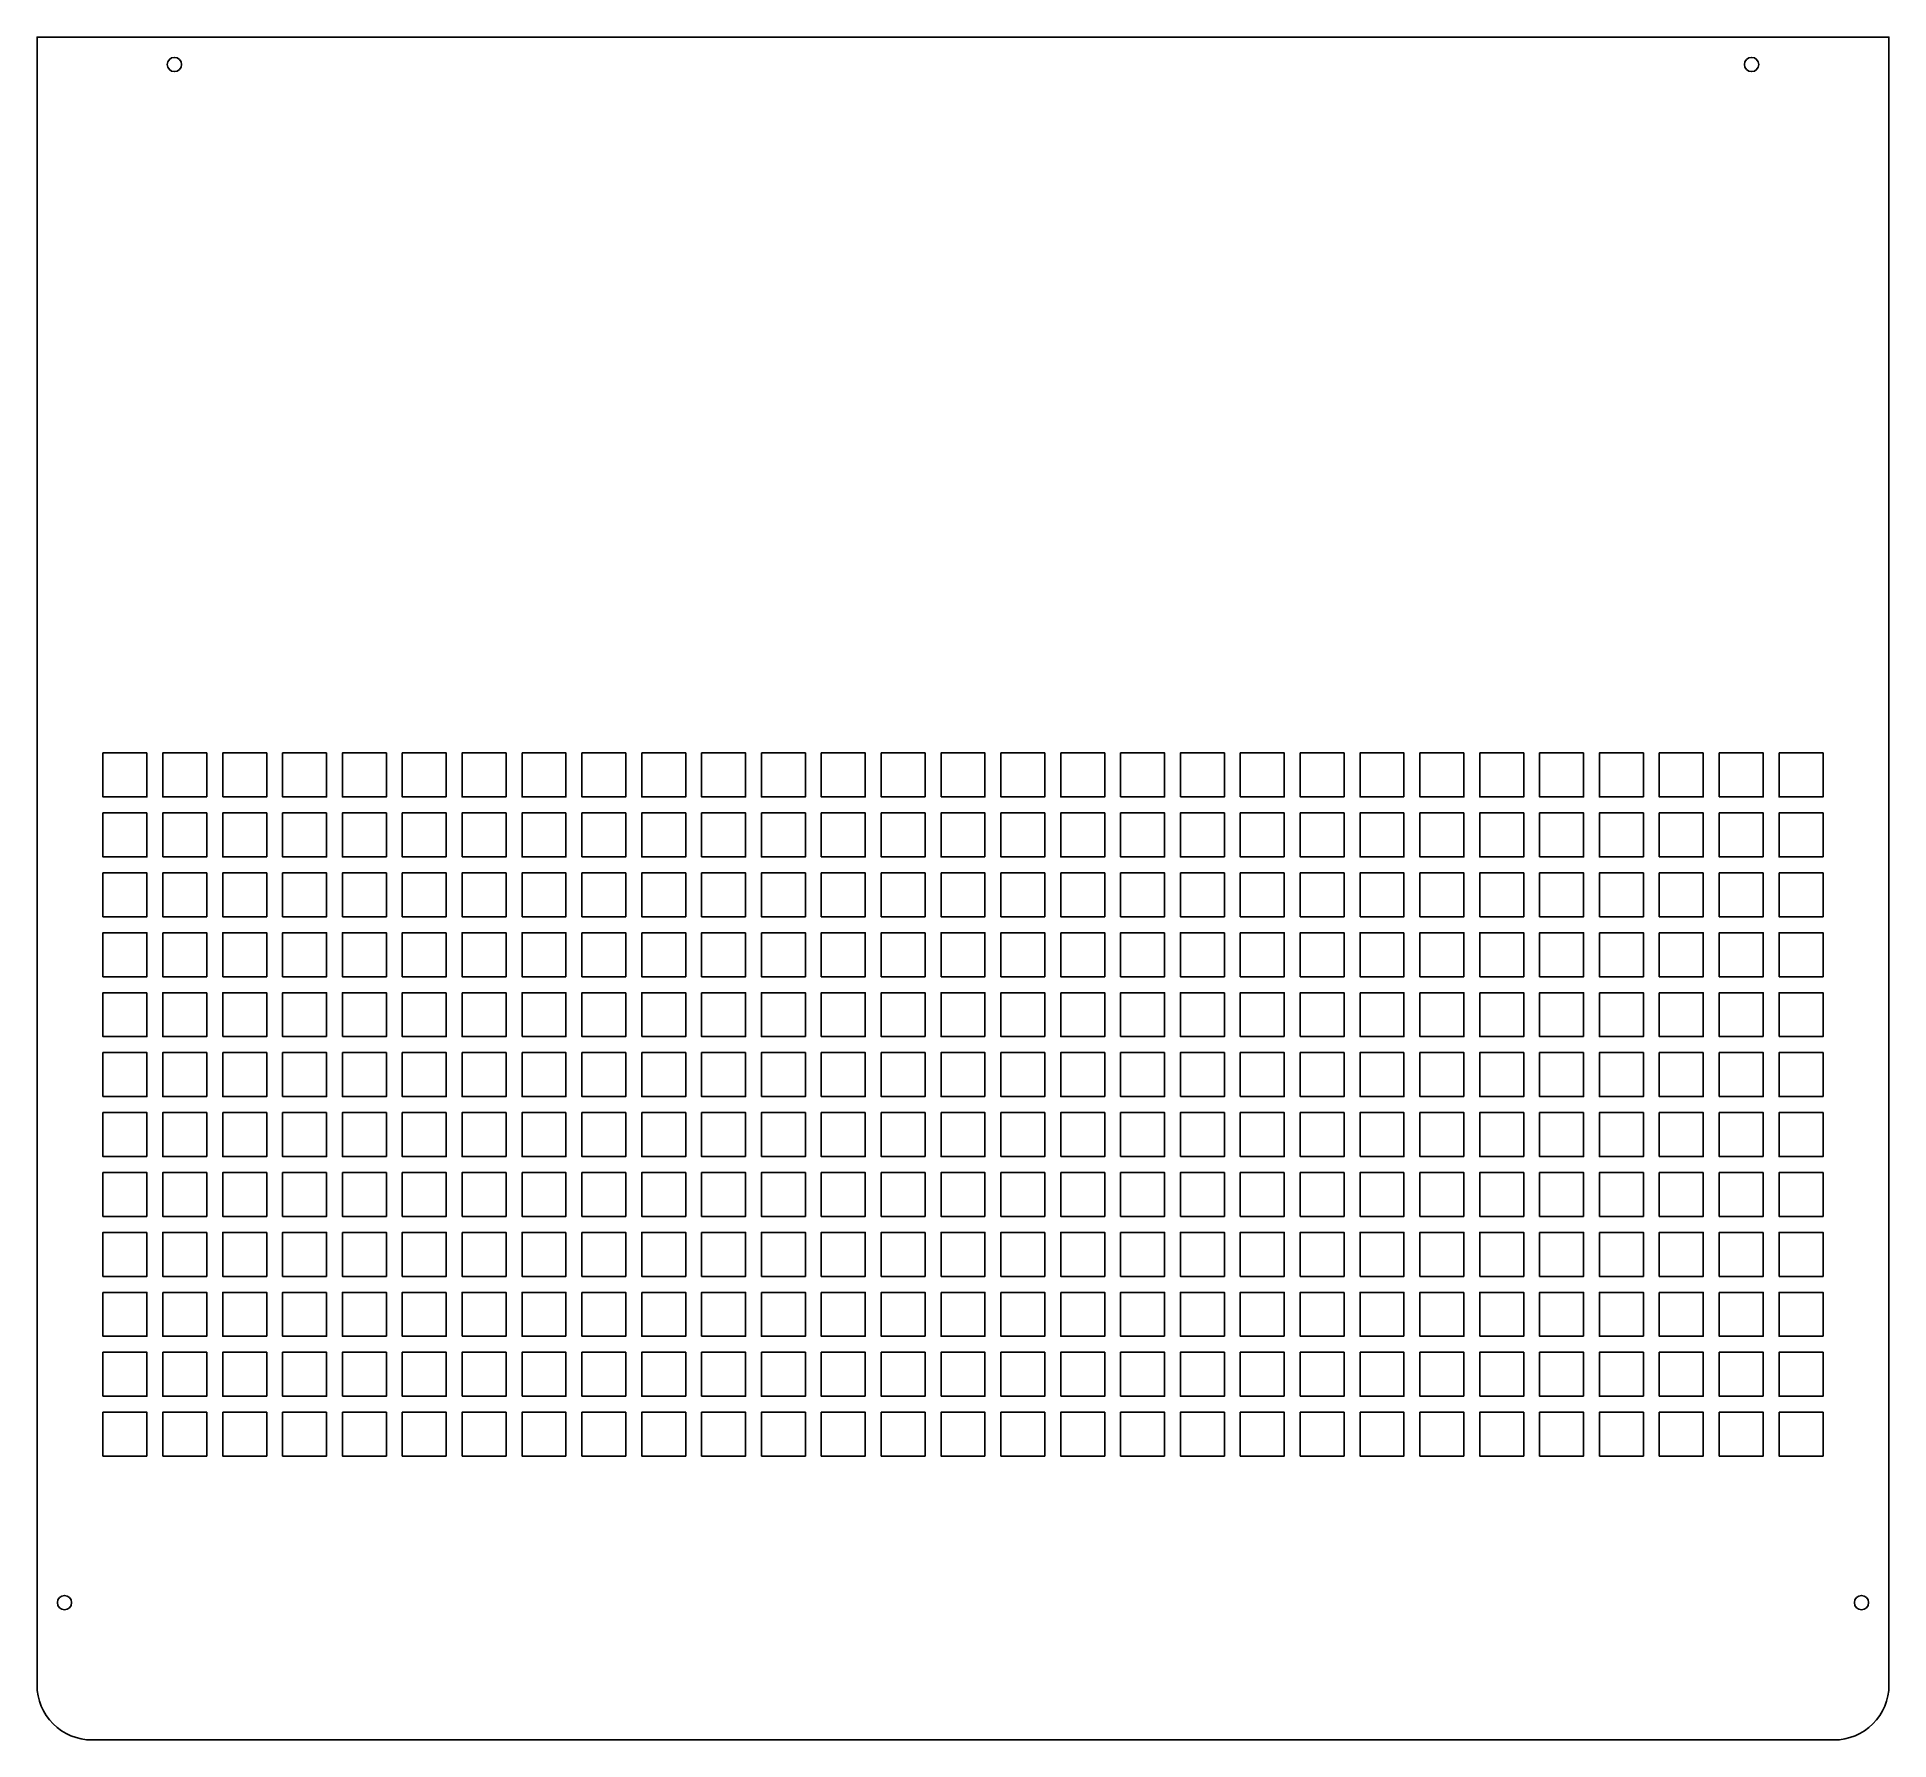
# Model space of a CAD drawing. Header units: inches. Extents: x 40 to 73.7, y -31 to 0.
import ezdxf

# ---------------------------------------------------------------- set-up
doc = ezdxf.new("R2010")
doc.units = ezdxf.units.IN
doc.layers.get('0').update_dxf_attribs({"linetype": 'CONTINUOUS'})

msp = doc.modelspace()

# ---------------------------------------------------------------- linework, layer by layer
for p, q in [((41.5, 0), (41.1, 0)), ((52, 0), (51, 0)), ((40, -1), (40, -25.9))]:
    msp.add_line(p, q)
msp.add_lwpolyline([(40, -30), (40, 0), (73.7, 0), (73.7, -30, -0.414214), (72.7, -31), (41, -31, -0.414214)], format="xyb", close=True)
for points in [[(42, -13.033), (42, -13.833), (41.2, -13.833), (41.2, -13.033)], [(43.089, -13.833), (42.289, -13.833), (42.289, -13.033), (43.089, -13.033)], [(43.379, -13.833), (43.379, -13.033), (44.179, -13.033), (44.179, -13.833)], [(45.268, -13.033), (45.268, -13.833), (44.468, -13.833), (44.468, -13.033)], [(46.357, -13.033), (46.357, -13.833), (45.557, -13.833), (45.557, -13.033)], [(47.446, -13.833), (46.646, -13.833), (46.646, -13.033), (47.446, -13.033)], [(48.536, -13.833), (47.736, -13.833), (47.736, -13.033), (48.536, -13.033)], [(48.825, -13.033), (49.625, -13.033), (49.625, -13.833), (48.825, -13.833)], [(50.714, -13.033), (50.714, -13.833), (49.914, -13.833), (49.914, -13.033)], [(51.004, -13.033), (51.804, -13.033), (51.804, -13.833), (51.004, -13.833)], [(52.093, -13.033), (52.893, -13.033), (52.893, -13.833), (52.093, -13.833)], [(53.182, -13.033), (53.982, -13.033), (53.982, -13.833), (53.182, -13.833)], [(54.271, -13.033), (55.071, -13.033), (55.071, -13.833), (54.271, -13.833)], [(56.161, -13.833), (55.361, -13.833), (55.361, -13.033), (56.161, -13.033)], [(56.45, -13.833), (56.45, -13.033), (57.25, -13.033), (57.25, -13.833)], [(58.339, -13.033), (58.339, -13.833), (57.539, -13.833), (57.539, -13.033)], [(58.629, -13.033), (59.429, -13.033), (59.429, -13.833), (58.629, -13.833)], [(59.718, -13.833), (59.718, -13.033), (60.518, -13.033), (60.518, -13.833)], [(60.807, -13.833), (60.807, -13.033), (61.607, -13.033), (61.607, -13.833)], [(61.896, -13.833), (61.896, -13.033), (62.696, -13.033), (62.696, -13.833)], [(63.786, -13.833), (62.986, -13.833), (62.986, -13.033), (63.786, -13.033)], [(64.875, -13.833), (64.075, -13.833), (64.075, -13.033), (64.875, -13.033)], [(65.964, -13.033), (65.964, -13.833), (65.164, -13.833), (65.164, -13.033)], [(66.254, -13.033), (67.054, -13.033), (67.054, -13.833), (66.254, -13.833)], [(68.143, -13.033), (68.143, -13.833), (67.343, -13.833), (67.343, -13.033)], [(69.232, -13.833), (68.432, -13.833), (68.432, -13.033), (69.232, -13.033)], [(70.321, -13.033), (70.321, -13.833), (69.521, -13.833), (69.521, -13.033)], [(70.611, -13.833), (70.611, -13.033), (71.411, -13.033), (71.411, -13.833)], [(71.7, -13.033), (72.5, -13.033), (72.5, -13.833), (71.7, -13.833)], [(42, -14.124), (42, -14.924), (41.2, -14.924), (41.2, -14.124)], [(42.289, -14.924), (42.289, -14.124), (43.089, -14.124), (43.089, -14.924)], [(44.179, -14.924), (43.379, -14.924), (43.379, -14.124), (44.179, -14.124)], [(45.268, -14.124), (45.268, -14.924), (44.468, -14.924), (44.468, -14.124)], [(46.357, -14.924), (45.557, -14.924), (45.557, -14.124), (46.357, -14.124)], [(47.446, -14.924), (46.646, -14.924), (46.646, -14.124), (47.446, -14.124)], [(47.736, -14.924), (47.736, -14.124), (48.536, -14.124), (48.536, -14.924)], [(49.625, -14.124), (49.625, -14.924), (48.825, -14.924), (48.825, -14.124)], [(49.914, -14.924), (49.914, -14.124), (50.714, -14.124), (50.714, -14.924)], [(51.804, -14.124), (51.804, -14.924), (51.004, -14.924), (51.004, -14.124)], [(52.093, -14.924), (52.093, -14.124), (52.893, -14.124), (52.893, -14.924)], [(53.182, -14.124), (53.982, -14.124), (53.982, -14.924), (53.182, -14.924)], [(54.271, -14.924), (54.271, -14.124), (55.071, -14.124), (55.071, -14.924)], [(56.161, -14.124), (56.161, -14.924), (55.361, -14.924), (55.361, -14.124)], [(57.25, -14.924), (56.45, -14.924), (56.45, -14.124), (57.25, -14.124)], [(57.539, -14.124), (58.339, -14.124), (58.339, -14.924), (57.539, -14.924)], [(59.429, -14.124), (59.429, -14.924), (58.629, -14.924), (58.629, -14.124)], [(59.718, -14.124), (60.518, -14.124), (60.518, -14.924), (59.718, -14.924)], [(61.607, -14.924), (60.807, -14.924), (60.807, -14.124), (61.607, -14.124)], [(62.696, -14.924), (61.896, -14.924), (61.896, -14.124), (62.696, -14.124)], [(63.786, -14.124), (63.786, -14.924), (62.986, -14.924), (62.986, -14.124)], [(64.875, -14.124), (64.875, -14.924), (64.075, -14.924), (64.075, -14.124)], [(65.964, -14.124), (65.964, -14.924), (65.164, -14.924), (65.164, -14.124)], [(67.054, -14.124), (67.054, -14.924), (66.254, -14.924), (66.254, -14.124)], [(67.343, -14.924), (67.343, -14.124), (68.143, -14.124), (68.143, -14.924)], [(69.232, -14.924), (68.432, -14.924), (68.432, -14.124), (69.232, -14.124)], [(69.521, -14.924), (69.521, -14.124), (70.321, -14.124), (70.321, -14.924)], [(71.411, -14.924), (70.611, -14.924), (70.611, -14.124), (71.411, -14.124)], [(72.5, -14.924), (71.7, -14.924), (71.7, -14.124), (72.5, -14.124)], [(41.2, -16.015), (41.2, -15.215), (42, -15.215), (42, -16.015)], [(43.089, -15.215), (43.089, -16.015), (42.289, -16.015), (42.289, -15.215)], [(44.179, -15.215), (44.179, -16.015), (43.379, -16.015), (43.379, -15.215)], [(44.468, -15.215), (45.268, -15.215), (45.268, -16.015), (44.468, -16.015)], [(45.557, -16.015), (45.557, -15.215), (46.357, -15.215), (46.357, -16.015)], [(47.446, -16.015), (46.646, -16.015), (46.646, -15.215), (47.446, -15.215)], [(48.536, -15.215), (48.536, -16.015), (47.736, -16.015), (47.736, -15.215)], [(48.825, -16.015), (48.825, -15.215), (49.625, -15.215), (49.625, -16.015)], [(50.714, -15.215), (50.714, -16.015), (49.914, -16.015), (49.914, -15.215)], [(51.804, -15.215), (51.804, -16.015), (51.004, -16.015), (51.004, -15.215)], [(52.893, -16.015), (52.093, -16.015), (52.093, -15.215), (52.893, -15.215)], [(53.982, -15.215), (53.982, -16.015), (53.182, -16.015), (53.182, -15.215)], [(54.271, -15.215), (55.071, -15.215), (55.071, -16.015), (54.271, -16.015)], [(56.161, -16.015), (55.361, -16.015), (55.361, -15.215), (56.161, -15.215)], [(56.45, -15.215), (57.25, -15.215), (57.25, -16.015), (56.45, -16.015)], [(57.539, -15.215), (58.339, -15.215), (58.339, -16.015), (57.539, -16.015)], [(58.629, -15.215), (59.429, -15.215), (59.429, -16.015), (58.629, -16.015)], [(59.718, -15.215), (60.518, -15.215), (60.518, -16.015), (59.718, -16.015)], [(60.807, -15.215), (61.607, -15.215), (61.607, -16.015), (60.807, -16.015)], [(62.696, -15.215), (62.696, -16.015), (61.896, -16.015), (61.896, -15.215)], [(63.786, -15.215), (63.786, -16.015), (62.986, -16.015), (62.986, -15.215)], [(64.075, -16.015), (64.075, -15.215), (64.875, -15.215), (64.875, -16.015)], [(65.164, -16.015), (65.164, -15.215), (65.964, -15.215), (65.964, -16.015)], [(66.254, -16.015), (66.254, -15.215), (67.054, -15.215), (67.054, -16.015)], [(67.343, -15.215), (68.143, -15.215), (68.143, -16.015), (67.343, -16.015)], [(68.432, -16.015), (68.432, -15.215), (69.232, -15.215), (69.232, -16.015)], [(70.321, -15.215), (70.321, -16.015), (69.521, -16.015), (69.521, -15.215)], [(71.411, -15.215), (71.411, -16.015), (70.611, -16.015), (70.611, -15.215)], [(71.7, -15.215), (72.5, -15.215), (72.5, -16.015), (71.7, -16.015)], [(41.2, -17.106), (41.2, -16.306), (42, -16.306), (42, -17.106)], [(42.289, -16.306), (43.089, -16.306), (43.089, -17.106), (42.289, -17.106)], [(43.379, -17.106), (43.379, -16.306), (44.179, -16.306), (44.179, -17.106)], [(44.468, -17.106), (44.468, -16.306), (45.268, -16.306), (45.268, -17.106)], [(46.357, -17.106), (45.557, -17.106), (45.557, -16.306), (46.357, -16.306)], [(47.446, -16.306), (47.446, -17.106), (46.646, -17.106), (46.646, -16.306)], [(48.536, -17.106), (47.736, -17.106), (47.736, -16.306), (48.536, -16.306)], [(49.625, -17.106), (48.825, -17.106), (48.825, -16.306), (49.625, -16.306)], [(49.914, -16.306), (50.714, -16.306), (50.714, -17.106), (49.914, -17.106)], [(51.004, -16.306), (51.804, -16.306), (51.804, -17.106), (51.004, -17.106)], [(52.893, -16.306), (52.893, -17.106), (52.093, -17.106), (52.093, -16.306)], [(53.182, -16.306), (53.982, -16.306), (53.982, -17.106), (53.182, -17.106)], [(54.271, -17.106), (54.271, -16.306), (55.071, -16.306), (55.071, -17.106)], [(56.161, -16.306), (56.161, -17.106), (55.361, -17.106), (55.361, -16.306)], [(56.45, -17.106), (56.45, -16.306), (57.25, -16.306), (57.25, -17.106)], [(58.339, -17.106), (57.539, -17.106), (57.539, -16.306), (58.339, -16.306)], [(58.629, -16.306), (59.429, -16.306), (59.429, -17.106), (58.629, -17.106)], [(60.518, -16.306), (60.518, -17.106), (59.718, -17.106), (59.718, -16.306)], [(61.607, -16.306), (61.607, -17.106), (60.807, -17.106), (60.807, -16.306)], [(61.896, -16.306), (62.696, -16.306), (62.696, -17.106), (61.896, -17.106)], [(63.786, -17.106), (62.986, -17.106), (62.986, -16.306), (63.786, -16.306)], [(64.875, -16.306), (64.875, -17.106), (64.075, -17.106), (64.075, -16.306)], [(65.964, -17.106), (65.164, -17.106), (65.164, -16.306), (65.964, -16.306)], [(66.254, -17.106), (66.254, -16.306), (67.054, -16.306), (67.054, -17.106)], [(67.343, -17.106), (67.343, -16.306), (68.143, -16.306), (68.143, -17.106)], [(68.432, -16.306), (69.232, -16.306), (69.232, -17.106), (68.432, -17.106)], [(69.521, -16.306), (70.321, -16.306), (70.321, -17.106), (69.521, -17.106)], [(70.611, -17.106), (70.611, -16.306), (71.411, -16.306), (71.411, -17.106)], [(71.7, -17.106), (71.7, -16.306), (72.5, -16.306), (72.5, -17.106)], [(42, -17.397), (42, -18.197), (41.2, -18.197), (41.2, -17.397)], [(43.089, -17.397), (43.089, -18.197), (42.289, -18.197), (42.289, -17.397)], [(43.379, -18.197), (43.379, -17.397), (44.179, -17.397), (44.179, -18.197)], [(45.268, -18.197), (44.468, -18.197), (44.468, -17.397), (45.268, -17.397)], [(45.557, -18.197), (45.557, -17.397), (46.357, -17.397), (46.357, -18.197)], [(47.446, -17.397), (47.446, -18.197), (46.646, -18.197), (46.646, -17.397)], [(47.736, -17.397), (48.536, -17.397), (48.536, -18.197), (47.736, -18.197)], [(48.825, -18.197), (48.825, -17.397), (49.625, -17.397), (49.625, -18.197)], [(50.714, -17.397), (50.714, -18.197), (49.914, -18.197), (49.914, -17.397)], [(51.004, -18.197), (51.004, -17.397), (51.804, -17.397), (51.804, -18.197)], [(52.093, -17.397), (52.893, -17.397), (52.893, -18.197), (52.093, -18.197)], [(53.982, -18.197), (53.182, -18.197), (53.182, -17.397), (53.982, -17.397)], [(54.271, -18.197), (54.271, -17.397), (55.071, -17.397), (55.071, -18.197)], [(56.161, -18.197), (55.361, -18.197), (55.361, -17.397), (56.161, -17.397)], [(57.25, -18.197), (56.45, -18.197), (56.45, -17.397), (57.25, -17.397)], [(58.339, -18.197), (57.539, -18.197), (57.539, -17.397), (58.339, -17.397)], [(58.629, -17.397), (59.429, -17.397), (59.429, -18.197), (58.629, -18.197)], [(59.718, -18.197), (59.718, -17.397), (60.518, -17.397), (60.518, -18.197)], [(61.607, -17.397), (61.607, -18.197), (60.807, -18.197), (60.807, -17.397)], [(62.696, -18.197), (61.896, -18.197), (61.896, -17.397), (62.696, -17.397)], [(62.986, -18.197), (62.986, -17.397), (63.786, -17.397), (63.786, -18.197)], [(64.075, -17.397), (64.875, -17.397), (64.875, -18.197), (64.075, -18.197)], [(65.164, -17.397), (65.964, -17.397), (65.964, -18.197), (65.164, -18.197)], [(66.254, -17.397), (67.054, -17.397), (67.054, -18.197), (66.254, -18.197)], [(68.143, -18.197), (67.343, -18.197), (67.343, -17.397), (68.143, -17.397)], [(68.432, -17.397), (69.232, -17.397), (69.232, -18.197), (68.432, -18.197)], [(69.521, -17.397), (70.321, -17.397), (70.321, -18.197), (69.521, -18.197)], [(71.411, -18.197), (70.611, -18.197), (70.611, -17.397), (71.411, -17.397)], [(71.7, -18.197), (71.7, -17.397), (72.5, -17.397), (72.5, -18.197)], [(41.2, -19.288), (41.2, -18.488), (42, -18.488), (42, -19.288)], [(43.089, -19.288), (42.289, -19.288), (42.289, -18.488), (43.089, -18.488)], [(43.379, -18.488), (44.179, -18.488), (44.179, -19.288), (43.379, -19.288)], [(44.468, -19.288), (44.468, -18.488), (45.268, -18.488), (45.268, -19.288)], [(45.557, -18.488), (46.357, -18.488), (46.357, -19.288), (45.557, -19.288)], [(46.646, -18.488), (47.446, -18.488), (47.446, -19.288), (46.646, -19.288)], [(47.736, -18.488), (48.536, -18.488), (48.536, -19.288), (47.736, -19.288)], [(48.825, -18.488), (49.625, -18.488), (49.625, -19.288), (48.825, -19.288)], [(50.714, -18.488), (50.714, -19.288), (49.914, -19.288), (49.914, -18.488)], [(51.004, -18.488), (51.804, -18.488), (51.804, -19.288), (51.004, -19.288)], [(52.893, -18.488), (52.893, -19.288), (52.093, -19.288), (52.093, -18.488)], [(53.182, -19.288), (53.182, -18.488), (53.982, -18.488), (53.982, -19.288)], [(54.271, -19.288), (54.271, -18.488), (55.071, -18.488), (55.071, -19.288)], [(56.161, -18.488), (56.161, -19.288), (55.361, -19.288), (55.361, -18.488)], [(57.25, -19.288), (56.45, -19.288), (56.45, -18.488), (57.25, -18.488)], [(57.539, -18.488), (58.339, -18.488), (58.339, -19.288), (57.539, -19.288)], [(59.429, -19.288), (58.629, -19.288), (58.629, -18.488), (59.429, -18.488)], [(60.518, -18.488), (60.518, -19.288), (59.718, -19.288), (59.718, -18.488)], [(60.807, -19.288), (60.807, -18.488), (61.607, -18.488), (61.607, -19.288)], [(61.896, -19.288), (61.896, -18.488), (62.696, -18.488), (62.696, -19.288)], [(62.986, -18.488), (63.786, -18.488), (63.786, -19.288), (62.986, -19.288)], [(64.875, -18.488), (64.875, -19.288), (64.075, -19.288), (64.075, -18.488)], [(65.964, -19.288), (65.164, -19.288), (65.164, -18.488), (65.964, -18.488)], [(67.054, -18.488), (67.054, -19.288), (66.254, -19.288), (66.254, -18.488)], [(68.143, -18.488), (68.143, -19.288), (67.343, -19.288), (67.343, -18.488)], [(69.232, -18.488), (69.232, -19.288), (68.432, -19.288), (68.432, -18.488)], [(70.321, -18.488), (70.321, -19.288), (69.521, -19.288), (69.521, -18.488)], [(70.611, -19.288), (70.611, -18.488), (71.411, -18.488), (71.411, -19.288)], [(72.5, -19.288), (71.7, -19.288), (71.7, -18.488), (72.5, -18.488)], [(42, -20.379), (41.2, -20.379), (41.2, -19.579), (42, -19.579)], [(43.089, -20.379), (42.289, -20.379), (42.289, -19.579), (43.089, -19.579)], [(43.379, -19.579), (44.179, -19.579), (44.179, -20.379), (43.379, -20.379)], [(45.268, -19.579), (45.268, -20.379), (44.468, -20.379), (44.468, -19.579)], [(46.357, -20.379), (45.557, -20.379), (45.557, -19.579), (46.357, -19.579)], [(47.446, -19.579), (47.446, -20.379), (46.646, -20.379), (46.646, -19.579)], [(48.536, -20.379), (47.736, -20.379), (47.736, -19.579), (48.536, -19.579)], [(49.625, -19.579), (49.625, -20.379), (48.825, -20.379), (48.825, -19.579)], [(49.914, -19.579), (50.714, -19.579), (50.714, -20.379), (49.914, -20.379)], [(51.004, -19.579), (51.804, -19.579), (51.804, -20.379), (51.004, -20.379)], [(52.893, -20.379), (52.093, -20.379), (52.093, -19.579), (52.893, -19.579)], [(53.182, -20.379), (53.182, -19.579), (53.982, -19.579), (53.982, -20.379)], [(55.071, -19.579), (55.071, -20.379), (54.271, -20.379), (54.271, -19.579)], [(56.161, -20.379), (55.361, -20.379), (55.361, -19.579), (56.161, -19.579)], [(56.45, -19.579), (57.25, -19.579), (57.25, -20.379), (56.45, -20.379)], [(57.539, -20.379), (57.539, -19.579), (58.339, -19.579), (58.339, -20.379)], [(58.629, -20.379), (58.629, -19.579), (59.429, -19.579), (59.429, -20.379)], [(59.718, -20.379), (59.718, -19.579), (60.518, -19.579), (60.518, -20.379)], [(60.807, -20.379), (60.807, -19.579), (61.607, -19.579), (61.607, -20.379)], [(61.896, -19.579), (62.696, -19.579), (62.696, -20.379), (61.896, -20.379)], [(62.986, -19.579), (63.786, -19.579), (63.786, -20.379), (62.986, -20.379)], [(64.075, -20.379), (64.075, -19.579), (64.875, -19.579), (64.875, -20.379)], [(65.964, -20.379), (65.164, -20.379), (65.164, -19.579), (65.964, -19.579)], [(67.054, -20.379), (66.254, -20.379), (66.254, -19.579), (67.054, -19.579)], [(68.143, -19.579), (68.143, -20.379), (67.343, -20.379), (67.343, -19.579)], [(69.232, -19.579), (69.232, -20.379), (68.432, -20.379), (68.432, -19.579)], [(69.521, -20.379), (69.521, -19.579), (70.321, -19.579), (70.321, -20.379)], [(71.411, -20.379), (70.611, -20.379), (70.611, -19.579), (71.411, -19.579)], [(72.5, -19.579), (72.5, -20.379), (71.7, -20.379), (71.7, -19.579)], [(42, -21.47), (41.2, -21.47), (41.2, -20.67), (42, -20.67)], [(43.089, -20.67), (43.089, -21.47), (42.289, -21.47), (42.289, -20.67)], [(44.179, -21.47), (43.379, -21.47), (43.379, -20.67), (44.179, -20.67)], [(45.268, -20.67), (45.268, -21.47), (44.468, -21.47), (44.468, -20.67)], [(45.557, -20.67), (46.357, -20.67), (46.357, -21.47), (45.557, -21.47)], [(46.646, -20.67), (47.446, -20.67), (47.446, -21.47), (46.646, -21.47)], [(47.736, -21.47), (47.736, -20.67), (48.536, -20.67), (48.536, -21.47)], [(48.825, -20.67), (49.625, -20.67), (49.625, -21.47), (48.825, -21.47)], [(50.714, -20.67), (50.714, -21.47), (49.914, -21.47), (49.914, -20.67)], [(51.804, -21.47), (51.004, -21.47), (51.004, -20.67), (51.804, -20.67)], [(52.093, -20.67), (52.893, -20.67), (52.893, -21.47), (52.093, -21.47)], [(53.982, -21.47), (53.182, -21.47), (53.182, -20.67), (53.982, -20.67)], [(54.271, -20.67), (55.071, -20.67), (55.071, -21.47), (54.271, -21.47)], [(55.361, -20.67), (56.161, -20.67), (56.161, -21.47), (55.361, -21.47)], [(57.25, -21.47), (56.45, -21.47), (56.45, -20.67), (57.25, -20.67)], [(58.339, -20.67), (58.339, -21.47), (57.539, -21.47), (57.539, -20.67)], [(58.629, -20.67), (59.429, -20.67), (59.429, -21.47), (58.629, -21.47)], [(59.718, -20.67), (60.518, -20.67), (60.518, -21.47), (59.718, -21.47)], [(60.807, -21.47), (60.807, -20.67), (61.607, -20.67), (61.607, -21.47)], [(62.696, -20.67), (62.696, -21.47), (61.896, -21.47), (61.896, -20.67)], [(62.986, -21.47), (62.986, -20.67), (63.786, -20.67), (63.786, -21.47)], [(64.875, -20.67), (64.875, -21.47), (64.075, -21.47), (64.075, -20.67)], [(65.964, -21.47), (65.164, -21.47), (65.164, -20.67), (65.964, -20.67)], [(67.054, -20.67), (67.054, -21.47), (66.254, -21.47), (66.254, -20.67)], [(68.143, -21.47), (67.343, -21.47), (67.343, -20.67), (68.143, -20.67)], [(68.432, -21.47), (68.432, -20.67), (69.232, -20.67), (69.232, -21.47)], [(70.321, -20.67), (70.321, -21.47), (69.521, -21.47), (69.521, -20.67)], [(71.411, -20.67), (71.411, -21.47), (70.611, -21.47), (70.611, -20.67)], [(72.5, -21.47), (71.7, -21.47), (71.7, -20.67), (72.5, -20.67)], [(42, -21.761), (42, -22.561), (41.2, -22.561), (41.2, -21.761)], [(43.089, -21.761), (43.089, -22.561), (42.289, -22.561), (42.289, -21.761)], [(44.179, -21.761), (44.179, -22.561), (43.379, -22.561), (43.379, -21.761)], [(45.268, -22.561), (44.468, -22.561), (44.468, -21.761), (45.268, -21.761)], [(45.557, -21.761), (46.357, -21.761), (46.357, -22.561), (45.557, -22.561)], [(46.646, -22.561), (46.646, -21.761), (47.446, -21.761), (47.446, -22.561)], [(47.736, -21.761), (48.536, -21.761), (48.536, -22.561), (47.736, -22.561)], [(49.625, -21.761), (49.625, -22.561), (48.825, -22.561), (48.825, -21.761)], [(49.914, -21.761), (50.714, -21.761), (50.714, -22.561), (49.914, -22.561)], [(51.804, -22.561), (51.004, -22.561), (51.004, -21.761), (51.804, -21.761)], [(52.093, -21.761), (52.893, -21.761), (52.893, -22.561), (52.093, -22.561)], [(53.182, -22.561), (53.182, -21.761), (53.982, -21.761), (53.982, -22.561)], [(54.271, -22.561), (54.271, -21.761), (55.071, -21.761), (55.071, -22.561)], [(56.161, -21.761), (56.161, -22.561), (55.361, -22.561), (55.361, -21.761)], [(56.45, -22.561), (56.45, -21.761), (57.25, -21.761), (57.25, -22.561)], [(58.339, -21.761), (58.339, -22.561), (57.539, -22.561), (57.539, -21.761)], [(59.429, -22.561), (58.629, -22.561), (58.629, -21.761), (59.429, -21.761)], [(59.718, -21.761), (60.518, -21.761), (60.518, -22.561), (59.718, -22.561)], [(61.607, -22.561), (60.807, -22.561), (60.807, -21.761), (61.607, -21.761)], [(61.896, -22.561), (61.896, -21.761), (62.696, -21.761), (62.696, -22.561)], [(62.986, -22.561), (62.986, -21.761), (63.786, -21.761), (63.786, -22.561)], [(64.075, -22.561), (64.075, -21.761), (64.875, -21.761), (64.875, -22.561)], [(65.964, -22.561), (65.164, -22.561), (65.164, -21.761), (65.964, -21.761)], [(66.254, -22.561), (66.254, -21.761), (67.054, -21.761), (67.054, -22.561)], [(67.343, -21.761), (68.143, -21.761), (68.143, -22.561), (67.343, -22.561)], [(68.432, -21.761), (69.232, -21.761), (69.232, -22.561), (68.432, -22.561)], [(69.521, -22.561), (69.521, -21.761), (70.321, -21.761), (70.321, -22.561)], [(71.411, -21.761), (71.411, -22.561), (70.611, -22.561), (70.611, -21.761)], [(71.7, -22.561), (71.7, -21.761), (72.5, -21.761), (72.5, -22.561)], [(41.2, -22.852), (42, -22.852), (42, -23.652), (41.2, -23.652)], [(42.289, -22.852), (43.089, -22.852), (43.089, -23.652), (42.289, -23.652)], [(44.179, -23.652), (43.379, -23.652), (43.379, -22.852), (44.179, -22.852)], [(45.268, -22.852), (45.268, -23.652), (44.468, -23.652), (44.468, -22.852)], [(46.357, -23.652), (45.557, -23.652), (45.557, -22.852), (46.357, -22.852)], [(47.446, -22.852), (47.446, -23.652), (46.646, -23.652), (46.646, -22.852)], [(47.736, -23.652), (47.736, -22.852), (48.536, -22.852), (48.536, -23.652)], [(49.625, -23.652), (48.825, -23.652), (48.825, -22.852), (49.625, -22.852)], [(49.914, -22.852), (50.714, -22.852), (50.714, -23.652), (49.914, -23.652)], [(51.004, -22.852), (51.804, -22.852), (51.804, -23.652), (51.004, -23.652)], [(52.093, -23.652), (52.093, -22.852), (52.893, -22.852), (52.893, -23.652)], [(53.182, -22.852), (53.982, -22.852), (53.982, -23.652), (53.182, -23.652)], [(54.271, -22.852), (55.071, -22.852), (55.071, -23.652), (54.271, -23.652)], [(56.161, -23.652), (55.361, -23.652), (55.361, -22.852), (56.161, -22.852)], [(56.45, -22.852), (57.25, -22.852), (57.25, -23.652), (56.45, -23.652)], [(57.539, -22.852), (58.339, -22.852), (58.339, -23.652), (57.539, -23.652)], [(58.629, -22.852), (59.429, -22.852), (59.429, -23.652), (58.629, -23.652)], [(60.518, -23.652), (59.718, -23.652), (59.718, -22.852), (60.518, -22.852)], [(61.607, -23.652), (60.807, -23.652), (60.807, -22.852), (61.607, -22.852)], [(62.696, -23.652), (61.896, -23.652), (61.896, -22.852), (62.696, -22.852)], [(63.786, -22.852), (63.786, -23.652), (62.986, -23.652), (62.986, -22.852)], [(64.875, -23.652), (64.075, -23.652), (64.075, -22.852), (64.875, -22.852)], [(65.964, -22.852), (65.964, -23.652), (65.164, -23.652), (65.164, -22.852)], [(66.254, -23.652), (66.254, -22.852), (67.054, -22.852), (67.054, -23.652)], [(68.143, -23.652), (67.343, -23.652), (67.343, -22.852), (68.143, -22.852)], [(69.232, -23.652), (68.432, -23.652), (68.432, -22.852), (69.232, -22.852)], [(69.521, -22.852), (70.321, -22.852), (70.321, -23.652), (69.521, -23.652)], [(70.611, -22.852), (71.411, -22.852), (71.411, -23.652), (70.611, -23.652)], [(72.5, -23.652), (71.7, -23.652), (71.7, -22.852), (72.5, -22.852)], [(41.2, -24.742), (41.2, -23.942), (42, -23.942), (42, -24.742)], [(42.289, -23.942), (43.089, -23.942), (43.089, -24.742), (42.289, -24.742)], [(44.179, -24.742), (43.379, -24.742), (43.379, -23.942), (44.179, -23.942)], [(44.468, -23.942), (45.268, -23.942), (45.268, -24.742), (44.468, -24.742)], [(45.557, -24.742), (45.557, -23.942), (46.357, -23.942), (46.357, -24.742)], [(46.646, -23.942), (47.446, -23.942), (47.446, -24.742), (46.646, -24.742)], [(47.736, -24.742), (47.736, -23.942), (48.536, -23.942), (48.536, -24.742)], [(48.825, -24.742), (48.825, -23.942), (49.625, -23.942), (49.625, -24.742)], [(50.714, -24.742), (49.914, -24.742), (49.914, -23.942), (50.714, -23.942)], [(51.804, -24.742), (51.004, -24.742), (51.004, -23.942), (51.804, -23.942)], [(52.093, -24.742), (52.093, -23.942), (52.893, -23.942), (52.893, -24.742)], [(53.182, -23.942), (53.982, -23.942), (53.982, -24.742), (53.182, -24.742)], [(55.071, -24.742), (54.271, -24.742), (54.271, -23.942), (55.071, -23.942)], [(55.361, -23.942), (56.161, -23.942), (56.161, -24.742), (55.361, -24.742)], [(56.45, -24.742), (56.45, -23.942), (57.25, -23.942), (57.25, -24.742)], [(57.539, -23.942), (58.339, -23.942), (58.339, -24.742), (57.539, -24.742)], [(58.629, -24.742), (58.629, -23.942), (59.429, -23.942), (59.429, -24.742)], [(59.718, -24.742), (59.718, -23.942), (60.518, -23.942), (60.518, -24.742)], [(61.607, -23.942), (61.607, -24.742), (60.807, -24.742), (60.807, -23.942)], [(62.696, -24.742), (61.896, -24.742), (61.896, -23.942), (62.696, -23.942)], [(62.986, -24.742), (62.986, -23.942), (63.786, -23.942), (63.786, -24.742)], [(64.075, -23.942), (64.875, -23.942), (64.875, -24.742), (64.075, -24.742)], [(65.964, -24.742), (65.164, -24.742), (65.164, -23.942), (65.964, -23.942)], [(66.254, -24.742), (66.254, -23.942), (67.054, -23.942), (67.054, -24.742)], [(68.143, -24.742), (67.343, -24.742), (67.343, -23.942), (68.143, -23.942)], [(69.232, -24.742), (68.432, -24.742), (68.432, -23.942), (69.232, -23.942)], [(69.521, -24.742), (69.521, -23.942), (70.321, -23.942), (70.321, -24.742)], [(71.411, -24.742), (70.611, -24.742), (70.611, -23.942), (71.411, -23.942)], [(72.5, -23.942), (72.5, -24.742), (71.7, -24.742), (71.7, -23.942)], [(42, -25.833), (41.2, -25.833), (41.2, -25.033), (42, -25.033)], [(42.289, -25.833), (42.289, -25.033), (43.089, -25.033), (43.089, -25.833)], [(43.379, -25.033), (44.179, -25.033), (44.179, -25.833), (43.379, -25.833)], [(45.268, -25.033), (45.268, -25.833), (44.468, -25.833), (44.468, -25.033)], [(45.557, -25.033), (46.357, -25.033), (46.357, -25.833), (45.557, -25.833)], [(47.446, -25.833), (46.646, -25.833), (46.646, -25.033), (47.446, -25.033)], [(47.736, -25.833), (47.736, -25.033), (48.536, -25.033), (48.536, -25.833)], [(49.625, -25.833), (48.825, -25.833), (48.825, -25.033), (49.625, -25.033)], [(50.714, -25.833), (49.914, -25.833), (49.914, -25.033), (50.714, -25.033)], [(51.804, -25.033), (51.804, -25.833), (51.004, -25.833), (51.004, -25.033)], [(52.093, -25.033), (52.893, -25.033), (52.893, -25.833), (52.093, -25.833)], [(53.182, -25.833), (53.182, -25.033), (53.982, -25.033), (53.982, -25.833)], [(54.271, -25.833), (54.271, -25.033), (55.071, -25.033), (55.071, -25.833)], [(55.361, -25.833), (55.361, -25.033), (56.161, -25.033), (56.161, -25.833)], [(57.25, -25.833), (56.45, -25.833), (56.45, -25.033), (57.25, -25.033)], [(57.539, -25.833), (57.539, -25.033), (58.339, -25.033), (58.339, -25.833)], [(59.429, -25.033), (59.429, -25.833), (58.629, -25.833), (58.629, -25.033)], [(60.518, -25.833), (59.718, -25.833), (59.718, -25.033), (60.518, -25.033)], [(61.607, -25.033), (61.607, -25.833), (60.807, -25.833), (60.807, -25.033)], [(61.896, -25.033), (62.696, -25.033), (62.696, -25.833), (61.896, -25.833)], [(62.986, -25.833), (62.986, -25.033), (63.786, -25.033), (63.786, -25.833)], [(64.075, -25.033), (64.875, -25.033), (64.875, -25.833), (64.075, -25.833)], [(65.964, -25.833), (65.164, -25.833), (65.164, -25.033), (65.964, -25.033)], [(67.054, -25.033), (67.054, -25.833), (66.254, -25.833), (66.254, -25.033)], [(67.343, -25.033), (68.143, -25.033), (68.143, -25.833), (67.343, -25.833)], [(68.432, -25.833), (68.432, -25.033), (69.232, -25.033), (69.232, -25.833)], [(69.521, -25.033), (70.321, -25.033), (70.321, -25.833), (69.521, -25.833)], [(70.611, -25.833), (70.611, -25.033), (71.411, -25.033), (71.411, -25.833)], [(71.7, -25.033), (72.5, -25.033), (72.5, -25.833), (71.7, -25.833)]]:
    msp.add_lwpolyline(points, close=True)
for centre in [(42.5, -0.5), (71.2, -0.5), (40.5, -28.5), (73.2, -28.5)]:
    msp.add_circle(centre, 0.13)

doc.saveas('drawing.dxf')
